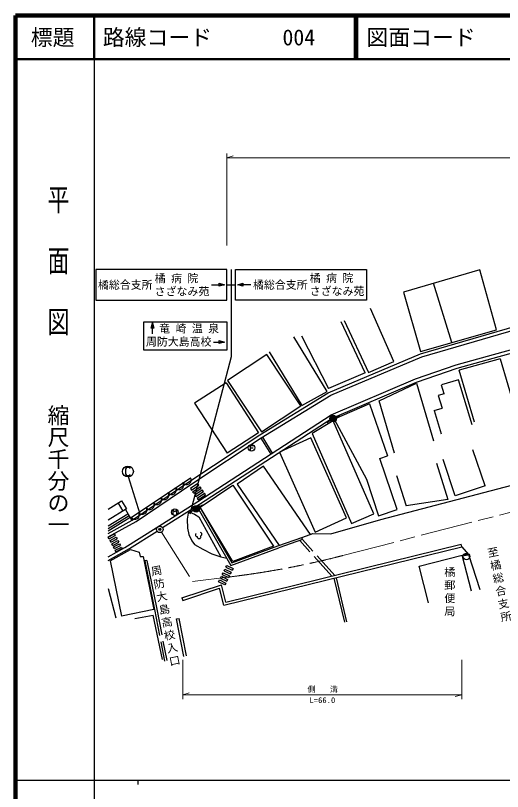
# Model space of a CAD drawing. Units: millimetres, scale not verified. Extents: x 40000 to 680000, y 20000 to 380000.
# Drawn here: x 40000 to 151532, y 202409 to 380000 of the extents above; entities that cross this region are included whole.
import ezdxf
from ezdxf.enums import TextEntityAlignment as Align

# ---------------------------------------------------------------- set-up
doc = ezdxf.new("R2010")
doc.units = ezdxf.units.MM
doc.header["$LTSCALE"] = 1000
doc.header["$PDMODE"] = 32
doc.header["$PDSIZE"] = 500
doc.linetypes.add('CHAIN', pattern=[18.5, 12, -1.5, 3.5, -1.5])
doc.linetypes.add('DASHED', pattern=[7.5, 6, -1.5])
for name, color, linetype, lineweight in [('M-BGD', 7, 'Continuous', 25), ('M-BGD-EXST', 7, 'Continuous', 25), ('M-BMK', 2, 'CHAIN', 13), ('M-BMK-SRVR', 3, 'Continuous', 25), ('M-STR-HTXT', 7, 'Continuous', 13), ('M-STR-STRC', 7, 'Continuous', 25), ('M-TTL', 2, 'Continuous', 140), ('M-TTL-BAND', 7, 'Continuous', 25), ('M-TTL-LINE', 7, 'Continuous', 50)]:
    doc.layers.add(name, color=color, linetype=linetype, lineweight=lineweight)
for name, color, linetype in [('M-BMK-HTXT', 7, 'Continuous'), ('M-OTRS', 6, 'Continuous'), ('M-TTL-TXT', 7, 'Continuous')]:
    doc.layers.add(name, color=color, linetype=linetype)
doc.styles.add('@ＭＳ ゴシック', font='')
doc.styles.add('ＭＳ ゴシック', font='')
doc.styles.get('@ＭＳ ゴシック').set_extended_font_data('@MS Gothic')
doc.styles.get('ＭＳ ゴシック').set_extended_font_data('MS Gothic')

# ---------------------------------------------------------------- blocks, each defined once
blk = doc.blocks.new('MARK28C15L15W1')
at = {"color": 7, "linetype": 'Continuous', "lineweight": 13}
blk.add_line((0, 0), (0.014, -0.05), dxfattribs=at)

msp = doc.modelspace()

# ---------------------------------------------------------------- linework, layer by layer
at = {"layer": 'M-BGD'}
for p, q in [((150155, 308054), (146330, 321768)), ((139924, 305164), (135735, 318707)), ((120058, 298188), (114558, 309899)), ((132760, 303139), (150155, 308054)), ((105484, 306726), (111668, 294654)), ((97541, 302419), (88564, 296452)), ((105329, 290702), (97541, 302419)), ((150967, 301428), (141599, 298801)), ((150967, 301428), (154508, 289515)), ((145124, 286941), (141599, 298801)), ((120058, 298188), (111668, 294654)), ((88232, 295949), (81024, 291243)), ((88232, 295949), (95688, 284529)), ((88564, 296452), (96351, 284735)), ((138166, 293421), (137572, 295410)), ((138166, 293421), (136833, 293023)), ((136833, 293023), (137687, 290163)), ((81024, 291243), (88480, 279823)), ((96351, 284735), (105329, 290702)), ((121079, 291147), (112950, 287591)), ((121079, 291147), (125165, 279196)), ((135910, 289632), (137687, 290163)), ((135910, 289632), (137523, 284227)), ((113450, 288055), (114369, 288448)), ((112133, 287349), (111297, 286800)), ((112950, 287591), (120362, 273914)), ((95688, 284529), (88480, 279823)), ((107600, 283338), (100434, 280042)), ((115809, 265019), (107600, 283338)), ((147548, 272373), (144768, 280580)), ((140694, 270051), (137924, 278397)), ((96815, 276868), (90773, 272722)), ((107547, 261234), (96815, 276868)), ((66511, 265139), (80046, 274224)), ((127244, 274713), (129439, 267766)), ((82292, 267507), (89802, 272504)), ((90773, 272722), (100348, 258718)), ((147548, 272373), (140694, 270051)), ((65167, 266919), (66670, 264463)), ((73699, 262798), (82173, 268145)), ((80717, 266684), (79861, 266167)), ((81994, 267470), (82842, 268000)), ((89782, 255019), (82292, 267507)), ((61193, 263176), (65750, 265966)), ((61193, 262590), (66011, 265540)), ((66272, 265113), (61193, 262004)), ((79549, 266087), (79308, 264696)), ((79308, 264696), (79367, 262706)), ((79919, 266318), (79549, 266087)), ((81979, 265232), (87008, 256137)), ((61193, 261480), (66727, 264494)), ((61193, 260683), (67655, 264202)), ((66141, 258029), (72466, 262020)), ((105731, 260073), (100274, 258162)), ((105731, 260073), (105566, 260545)), ((61193, 256095), (65032, 258216)), ((61193, 255295), (66141, 258029)), ((87705, 245018), (142231, 258396)), ((88146, 245744), (142088, 258979)), ((142231, 258396), (142088, 258979)), ((142231, 258396), (143779, 256674)), ((87008, 256137), (88362, 255771)), ((132440, 253965), (142323, 256490)), ((144436, 248220), (142323, 256490)), ((143779, 256674), (146374, 248631)), ((61660, 255216), (64240, 242500)), ((70098, 255289), (69608, 255187)), ((69608, 255187), (71849, 244029)), ((70098, 255289), (72337, 244136)), ((134572, 245617), (132440, 253965)), ((112923, 251205), (115328, 241131)), ((113408, 251324), (115815, 241247)), ((61193, 248865), (62961, 242171)), ((78113, 246711), (87187, 249683)), ((78300, 246141), (86757, 248911)), ((87705, 245018), (86757, 248911)), ((88146, 245744), (87187, 249683)), ((78113, 246711), (78300, 246141)), ((67323, 242003), (71510, 242733)), ((73680, 232609), (71510, 242733)), ((76901, 241895), (77490, 242010)), ((78572, 233304), (76901, 241895)), ((79161, 233419), (77490, 242010))]:
    msp.add_line(p, q, dxfattribs=at)
at = {"layer": 'M-BGD', "linetype": 'DASHED'}
for p, q in [((96208, 283283), (98445, 279616)), ((96550, 283492), (98781, 279834)), ((63478, 268407), (64608, 266574)), ((112449, 251707), (105117, 259858)), ((113110, 251869), (105731, 260073)), ((71849, 244029), (74151, 232261)), ((72337, 244136), (74642, 232357))]:
    msp.add_line(p, q, dxfattribs=at)
at = {"layer": 'M-BGD'}
for points in [[(66727, 264494), (80154, 273594), (95956, 284028), (111628, 293631), (132771, 302601), (154532, 308868), (178067, 315723), (182142, 316771), (197041, 319343), (215659, 322502), (228945, 324471)], [(67655, 264202), (80583, 272964), (96256, 283312), (112236, 293078), (133073, 301919), (154822, 308183), (178257, 315008), (182195, 316020), (197171, 318604), (215801, 321765), (229495, 323795), (240701, 323793)], [(146330, 321768), (128831, 316712), (132760, 303139)], [(81768, 268776), (112304, 288624), (131611, 296842), (140935, 300039), (161050, 305639), (182286, 311769), (215045, 317488), (228809, 319925), (242168, 319988)], [(115274, 310204), (120877, 298291), (126611, 300801), (121270, 312934)], [(82173, 268145), (112523, 287873), (131863, 296104), (141151, 299289), (161258, 304887), (182461, 311007)], [(98090, 303044), (105574, 290726), (111370, 293926), (103743, 306479)], [(144568, 286320), (141489, 296636), (137559, 295463)], [(126836, 279840), (123296, 291804), (131846, 295846), (135749, 282655)], [(105800, 260627), (108086, 261421), (112252, 261377), (123670, 264622), (158300, 273726), (211013, 287228)], [(122079, 265984), (112749, 287239), (107908, 284337)], [(107908, 284337), (116989, 263742), (122079, 265984)], [(100434, 280042), (108641, 261721), (115809, 265019)], [(120362, 273914), (123116, 265519), (127372, 266913), (123405, 278591), (125165, 279196)], [(136422, 277526), (139028, 269270), (129439, 267766)], [(89802, 272504), (99103, 258547), (89770, 255014)], [(61193, 266998), (64273, 268898), (65403, 267065), (61193, 264468)], [(65032, 258216), (72209, 262744), (81768, 268776)], [(81511, 267712), (89347, 254099), (100274, 258162)], [(81930, 267986), (89569, 254715), (100104, 258632), (105800, 260627)], [(79919, 266318), (80958, 265910), (81979, 265232)], [(79367, 262706), (79708, 261248), (80359, 259809), (80987, 258940), (82865, 257852), (84978, 256809), (87008, 256137)], [(61660, 255216), (66313, 257765), (68343, 257186), (68569, 256220)], [(68569, 256220), (69251, 256213), (71669, 244052), (64240, 242500)]]:
    msp.add_lwpolyline(points, dxfattribs=at)
for centre, radius in [((112760, 287760), 750), ((112760, 287760), 660), ((112760, 287760), 570), ((112760, 287760), 480), ((112760, 287760), 390), ((112760, 287760), 300), ((112760, 287760), 210), ((112760, 287760), 120), ((112760, 287760), 30), ((81358, 267073), 750), ((81358, 267073), 660), ((81358, 267073), 570), ((81358, 267073), 480), ((81358, 267073), 390), ((81358, 267073), 300), ((81358, 267073), 210), ((81358, 267073), 120), ((81358, 267073), 30)]:
    msp.add_circle(centre, radius, dxfattribs=at)
for centre in [(79200, 273657), (75817, 271385), (77508, 272521), (74125, 270250), (70741, 267978), (72433, 269114), (69049, 266843), (67357, 265707)]:
    msp.add_arc(centre, 1019, 213.87022, 33.87022, dxfattribs=at)
at = {"layer": 'M-BGD-EXST'}
for p, q in [((93737, 281616), (93737, 280476)), ((93737, 281616), (94427, 281616)), ((93737, 281076), (94397, 281076)), ((68542, 265863), (65891, 274406))]:
    msp.add_line(p, q, dxfattribs=at)
for points in [[(66286, 276242), (66186, 276392), (65986, 276542), (65536, 276542), (65336, 276392), (65186, 276192), (65186, 275092), (65336, 274892), (65536, 274742), (65986, 274742), (66186, 274842), (66286, 274992)], [(76130, 265865), (76130, 266765), (76490, 266435), (76850, 266765), (76850, 265865)], [(81382, 261442), (81277, 261359), (81206, 261253), (81200, 261130), (81224, 261012), (81277, 260901), (81389, 260801), (81489, 260759), (81612, 260754), (81630, 260665), (81689, 260524), (81772, 260419), (81848, 260342), (81984, 260277), (82137, 260278), (82278, 260337), (82378, 260448), (82419, 260549), (82454, 260678), (82454, 260831), (82436, 260919), (82548, 260972), (82624, 261049), (82689, 261184), (82695, 261308), (82671, 261425), (82618, 261537), (82512, 261608), (82382, 261643)]]:
    msp.add_lwpolyline(points, dxfattribs=at)
msp.add_lwpolyline([(142887, 256611), (143534, 256741), (143582, 256506), (142935, 256376)], close=True, dxfattribs=at)
for centre, radius in [((94037, 281076), 750), ((65736, 275642), 1250), ((76490, 266315), 750), ((143305, 256206), 750)]:
    msp.add_circle(centre, radius, dxfattribs=at)
at = {"layer": 'M-BMK'}
for p, q in [((114993, 256411), (163624, 268964)), ((73464, 261763), (80559, 250479)), ((80559, 250479), (89191, 251530))]:
    msp.add_line(p, q, dxfattribs=at)
msp.add_arc((65004, 450063), 200000, 276.94611, 284.4743, dxfattribs=at)
at = {"layer": 'M-BMK-SRVR'}
for radius in [750, 30]:
    msp.add_circle((73065, 262398), radius, dxfattribs=at)
at = {"layer": 'M-OTRS'}
msp.add_point((73065, 262398), dxfattribs=at)
at = {"layer": 'M-STR-HTXT'}
for p, q in [((88362, 327340), (88362, 348434)), ((88362, 347434), (89862, 347854)), ((88362, 347434), (244840, 347434)), ((78300, 232563), (78300, 223563)), ((142225, 223563), (142225, 232563)), ((142225, 224563), (78300, 224563))]:
    msp.add_line(p, q, dxfattribs=at)
at = {"layer": 'M-STR-STRC'}
for p, q in [((88379, 314884), (88379, 321884)), ((89379, 321884), (89379, 301884)), ((84879, 318384), (87879, 318384)), ((88379, 318384), (89379, 318384)), ((89379, 318384), (90379, 318384)), ((93883, 318397), (90883, 318397)), ((58379, 314879), (88379, 314884)), ((71379, 307134), (71379, 309634)), ((85379, 305259), (87879, 305259)), ((89379, 301884), (79905, 265880)), ((81774, 272908), (80075, 271767)), ((80075, 271767), (80324, 271396)), ((80324, 271396), (82023, 272538)), ((80573, 271026), (82272, 272168)), ((80822, 270655), (82521, 271797)), ((82023, 272538), (81774, 272908)), ((82521, 271797), (82272, 272168)), ((80573, 271026), (80822, 270655)), ((81071, 270285), (82770, 271427)), ((81071, 270285), (81320, 269915)), ((81320, 269915), (83019, 271056)), ((81569, 269544), (83268, 270686)), ((81818, 269174), (83517, 270316)), ((83019, 271056), (82770, 271427)), ((83517, 270316), (83268, 270686)), ((81569, 269544), (81818, 269174)), ((61257, 260606), (62647, 261348)), ((62647, 261348), (62847, 260974)), ((61457, 260232), (61257, 260606)), ((61457, 260232), (62847, 260974)), ((61656, 259859), (63046, 260601)), ((61855, 259485), (61656, 259859)), ((61855, 259485), (63245, 260227)), ((62055, 259112), (63445, 259854)), ((62254, 258738), (63644, 259480)), ((63046, 260601), (63245, 260227)), ((63445, 259854), (63644, 259480)), ((62254, 258738), (62055, 259112)), ((62453, 258365), (63843, 259107)), ((62653, 257991), (62453, 258365)), ((62653, 257991), (64043, 258733)), ((62852, 257618), (64242, 258360)), ((63051, 257244), (62852, 257618)), ((64441, 257986), (63051, 257244)), ((63843, 259107), (64043, 258733)), ((64242, 258360), (64441, 257986)), ((88179, 253741), (88386, 254159)), ((88386, 254159), (89821, 253448)), ((87350, 252069), (87557, 252487)), ((87557, 252487), (88992, 251776)), ((87764, 252905), (87971, 253323)), ((87764, 252905), (89199, 252194)), ((87971, 253323), (89407, 252612)), ((88179, 253741), (89614, 253030)), ((89407, 252612), (89199, 252194)), ((89821, 253448), (89614, 253030)), ((86521, 250397), (86728, 250815)), ((86728, 250815), (88164, 250104)), ((86936, 251233), (87143, 251651)), ((86936, 251233), (88371, 250522)), ((87143, 251651), (88578, 250940)), ((87350, 252069), (88785, 251358)), ((88578, 250940), (88371, 250522)), ((88992, 251776), (88785, 251358)), ((87956, 249685), (86521, 250397)), ((88164, 250104), (87956, 249685))]:
    msp.add_line(p, q, dxfattribs=at)
msp.add_lwpolyline([(88379, 321884), (58379, 321884), (58379, 314884)], dxfattribs=at)
for points in [[(90379, 314884), (90379, 321884), (120379, 321884), (120379, 314884)], [(86679, 318720), (87879, 318384), (86679, 318048)], [(92083, 318061), (90883, 318397), (92083, 318733)], [(69379, 309884), (88379, 309884), (88379, 303384), (69379, 303384)], [(71043, 308434), (71379, 309634), (71715, 308434)], [(86679, 305595), (87879, 305259), (86679, 304923)]]:
    msp.add_lwpolyline(points, close=True, dxfattribs=at)
at = {"layer": 'M-TTL'}
for p, q in [((40000, 380000), (40000, 20000)), ((680000, 380000), (40000, 380000))]:
    msp.add_line(p, q, dxfattribs=at)
at = {"layer": 'M-TTL-BAND'}
for p, q in [((58000, 370000), (58000, 20000)), ((40000, 205000), (579000, 205000)), ((68000, 205000), (68000, 204000))]:
    msp.add_line(p, q, dxfattribs=at)
at = {"layer": 'M-TTL-LINE'}
for p, q in [((58000, 380000), (58000, 370000)), ((117750, 380000), (117750, 370000)), ((118250, 380000), (118250, 370000)), ((40000, 370000), (680000, 370000))]:
    msp.add_line(p, q, dxfattribs=at)

# ---------------------------------------------------------------- block references
at = {"layer": 'M-STR-HTXT', "xscale": 30000, "yscale": 30000}
for p, rotation in [((78300, 224563), 90), ((142225, 224563), 270)]:
    msp.add_blockref('MARK28C15L15W1', p, dxfattribs=dict(at, rotation=rotation))

# ---------------------------------------------------------------- texts
at = {"layer": 'M-BMK-HTXT', "char_height": 1833, "attachment_point": 7, "style": '@ＭＳ ゴシック'}
for s, insert, rotation in [('\\T1.2;至橘総合支所', (147918, 258167), 281.4), ('\\T1.2;周防大島高校入口', (70867, 253946), 281.4), ('\\T1.2;橘郵便局', (138264, 253917), 270)]:
    msp.add_mtext(s, dxfattribs=dict(at, insert=insert, rotation=rotation))
at = {"layer": 'M-STR-HTXT', "style": 'ＭＳ ゴシック', "width": 1.1}
msp.add_text('L=66.0', height=1320, dxfattribs=at).set_placement((107312, 222248), align=Align.BOTTOM_LEFT)
at = {"layer": 'M-STR-HTXT', "insert": (106862, 224998), "char_height": 1320, "attachment_point": 7, "style": 'ＭＳ ゴシック'}
msp.add_mtext('\\T2.78;側溝', dxfattribs=at)
at = {"layer": 'M-STR-STRC', "style": 'ＭＳ ゴシック'}
for s, p in [('橘 病 院', (71879, 318384)), ('橘 病 院', (107383, 318444)), ('橘総合支所', (58879, 316884)), ('さざなみ苑', (71879, 315384)), ('橘総合支所', (94388, 316897)), ('さざなみ苑', (107394, 315444)), ('竜 崎 温 泉', (72879, 306884)), ('周防大島高校', (69879, 303884))]:
    msp.add_text(s, height=1833, dxfattribs=at).set_placement(p, align=Align.BOTTOM_LEFT)
at = {"layer": 'M-TTL-BAND', "style": '@ＭＳ ゴシック', "width": 1.4}
msp.add_text('平  面  図', height=3666, rotation=270, dxfattribs=at).set_placement((49777, 306475), align=Align.MIDDLE_RIGHT)
at = {"layer": 'M-TTL-BAND', "style": '@ＭＳ ゴシック'}
msp.add_text('縮尺千分の一', height=3666, rotation=270, dxfattribs=at).set_placement((49777, 261030), align=Align.MIDDLE_RIGHT)
at = {"layer": 'M-TTL-TXT', "style": 'ＭＳ ゴシック'}
msp.add_text('標題', height=3666, dxfattribs=at).set_placement((48500, 375000), align=Align.MIDDLE_CENTER)
for s, p in [('路線コード', (60000, 375000)), ('004', (101142, 375000)), ('図面コード', (120380, 375000))]:
    msp.add_text(s, height=3666, dxfattribs=at).set_placement(p, align=Align.MIDDLE_LEFT)

doc.saveas('drawing.dxf')
